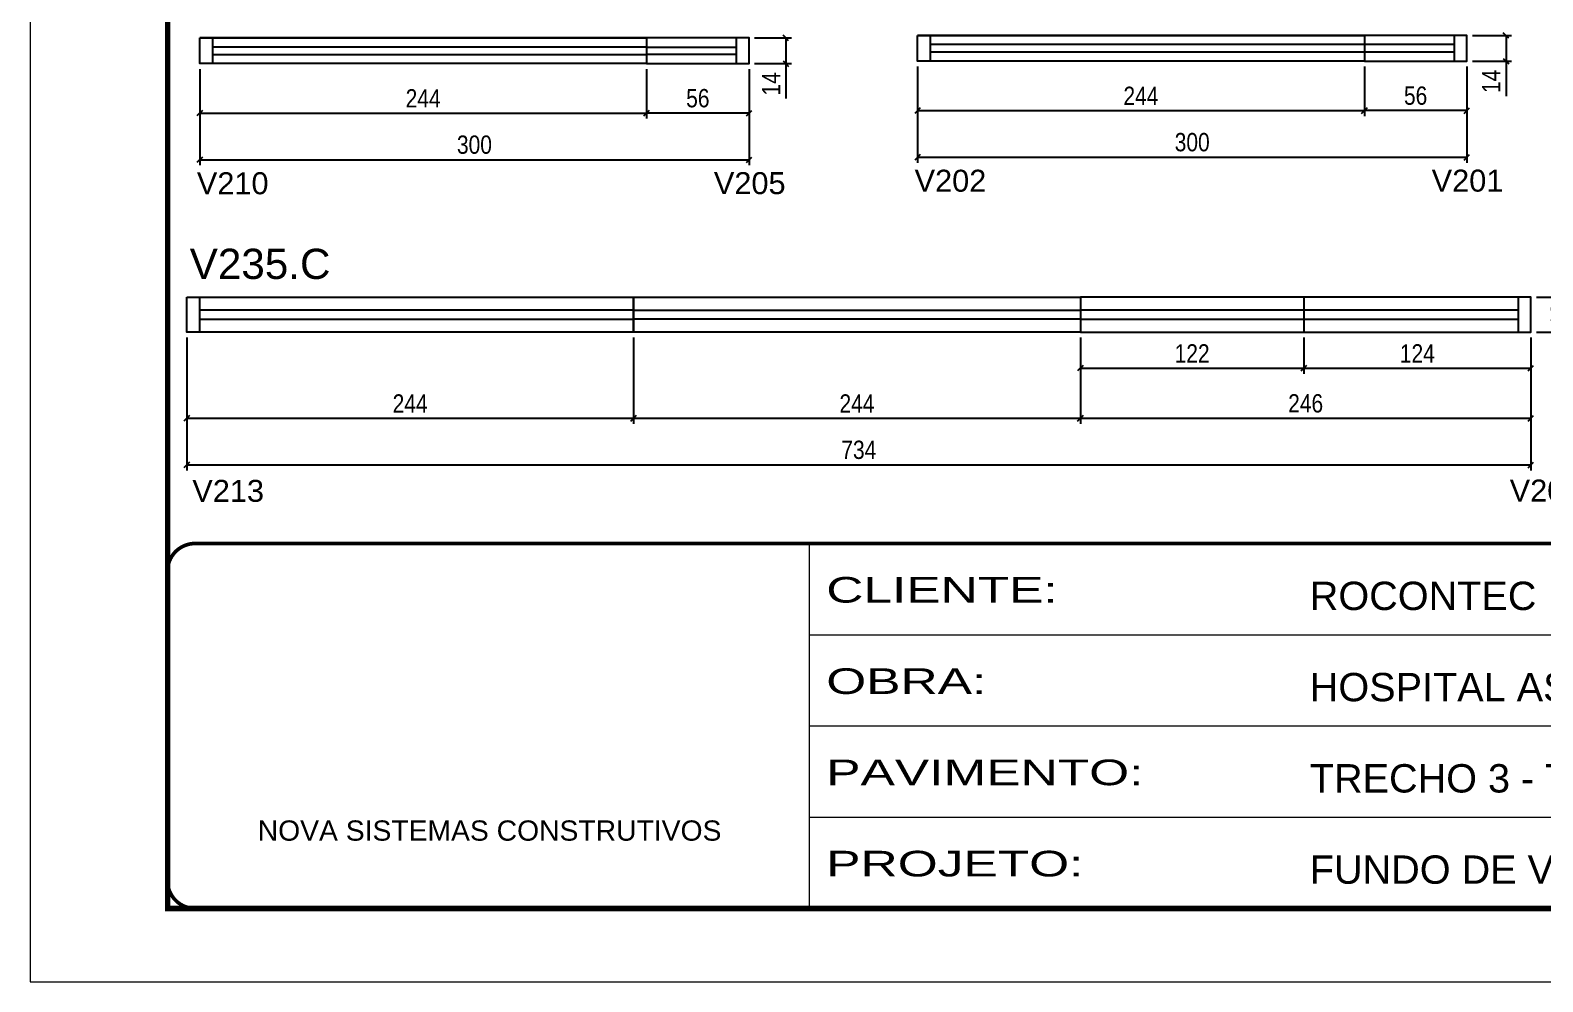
# Model space of a CAD drawing. Extents: x 5442 to 11695, y -218 to 3129.
# Drawn here: x 8625 to 9451, y 930 to 1450 of the extents above; entities that cross this region are included whole.
import ezdxf

# ---------------------------------------------------------------- set-up
doc = ezdxf.new("R2010")
doc.units = 0
doc.linetypes.add('CONTINUO', pattern=[0])
doc.linetypes.add('DASHED', pattern=[0.75, 0.5, -0.25])
for name, color, linetype in [('5', 5, 'Continuous'), ('COTA', 241, 'Continuous'), ('Cotas', 1, 'Continuous'), ('NOMENCLATURA', 7, 'Continuous'), ('Painéis', 200, 'Continuous'), ('SARR_2.2x7', 40, 'Continuous'), ('SARR_EDITAR', 141, 'Continuous')]:
    doc.layers.add(name, color=color, linetype=linetype)
for name, color, linetype, lineweight in [('Folhas', 255, 'Continuous', 9), ('Romaneio', 3, 'Continuous', 13), ('SARRAFO DE PRESSAO', 251, 'DASHED', 9)]:
    doc.layers.add(name, color=color, linetype=linetype, lineweight=lineweight)
doc.styles.add('ARIAL', font='arial.ttf')
doc.styles.add('COTA TECNICA-50', font='techl___.ttf', dxfattribs={"height": 10})
doc.styles.get("Standard").update_dxf_attribs({"font": 'arial.ttf'})
doc.styles.add('Tecnologia', font='')
doc.styles.get('Tecnologia').set_extended_font_data('Forgotten Futurist')
doc.dimstyles.new('COTA PAINEL-50', dxfattribs={"dimtxt": 10, "dimasz": 3, "dimexe": 3, "dimexo": 3, "dimgap": 3, "dimtad": 1, "dimdec": 1, "dimzin": 12, "dimdsep": 46, "dimtxsty": 'COTA TECNICA-50', "dimblk1": 'OBLIQUE', "dimblk2": 'OBLIQUE', "dimsah": 1, "dimcen": 0.9, "dimclrd": 4, "dimclre": 4, "dimclrt": 240, "dimadec": 1, "dimazin": 3, "dimtfac": 1, "dimtdec": 1, "dimtmove": 0, "dimatfit": 3, "dimfxl": 1, "dimtolj": 1, "dimtzin": 12, "dimarcsym": 0})

# ---------------------------------------------------------------- blocks, each defined once
blk = doc.blocks.new('9999999999')
at = {"color": 30, "linetype": 'CONTINUO'}
for p, q in [((98564.56, 34230.21), (98564.56, 34429.45)), ((98564.56, 34379.64), (99583.98, 34379.64)), ((98564.56, 34329.83), (99487.98, 34329.83)), ((98564.56, 34280.02), (99487.98, 34280.02))]:
    blk.add_line(p, q, dxfattribs=at)
at = {"color": 30, "linetype": 'CONTINUO', "const_width": 2}
blk.add_lwpolyline([(99583.98, 34230.21), (99583.98, 34414.45, 0.414214), (99568.98, 34429.45), (98228.98, 34429.45, 0.414214), (98213.98, 34414.45), (98213.98, 34245.21, 0.414214), (98228.98, 34230.21), (99583.98, 34230.21)], format="xyb", dxfattribs=at)
at = {"layer": 'Folhas'}
blk.add_lwpolyline([(98138.98, 34190.21), (99623.98, 34190.21), (99623.98, 35240.21), (98138.98, 35240.21)], close=True, dxfattribs=at)
at = {"layer": 'Folhas', "color": 30, "const_width": 3}
blk.add_lwpolyline([(98213.98, 34230.21), (99583.98, 34230.21), (99583.98, 35200.21), (98213.98, 35200.21)], close=True, dxfattribs=at)
at = {"color": 7, "linetype": 'Continuous', "ltscale": 5, "style": 'ARIAL'}
for s, height, p in [('ROCONTEC', 15.483, (98837.68, 34393.13)), ('HOSPITAL ASSUNÇÃO', 15.4829, (98837.68, 34343.32)), ('TRECHO 3 - TÉRREO', 15.4829, (98837.68, 34293.51)), ('NOVA SISTEMAS CONSTRUTIVOS', 11.0592, (98263.19, 34267.21)), ('FUNDO DE VIGA', 15.4829, (98837.68, 34243.7))]:
    blk.add_text(s, height=height, dxfattribs=at).set_placement(p)
at = {"layer": 'Folhas', "color": 7, "style": 'Tecnologia', "width": 1.5}
for s, p in [('CLIENTE:', (98573.65, 34397.17)), ('OBRA:', (98573.65, 34347.31)), ('PAVIMENTO:', (98573.65, 34297.5)), ('PROJETO:', (98573.65, 34247.69))]:
    blk.add_text(s, height=14, dxfattribs=at).set_placement(p)
blk = doc.blocks.new('_Oblique')
at = {"color": 0, "linetype": 'ByBlock', "lineweight": -2}
blk.add_line((-0.5, -0.5), (0.5, 0.5), dxfattribs=at)
blk = doc.blocks.new('*D1328')
at = {"layer": 'COTA', "color": 4, "linetype": 'ByBlock', "lineweight": -2, "transparency": 16777216}
for p, q in [((8961.9, 1428.69), (8961.9, 1401.66)), ((9017.9, 1428.69), (9017.9, 1401.66)), ((9017.9, 1404.66), (8961.9, 1404.66))]:
    blk.add_line(p, q, dxfattribs=at)
at = {"layer": 'Defpoints', "color": 0, "linetype": 'ByBlock', "transparency": 16777216}
for p in [(8961.9, 1431.69), (9017.9, 1431.69), (8961.9, 1404.66)]:
    blk.add_point(p, dxfattribs=at)
at = {"layer": 'COTA', "color": 4, "linetype": 'ByBlock', "lineweight": -2, "transparency": 16777216, "xscale": 3, "yscale": 3, "zscale": 3, "rotation": 180}
blk.add_blockref('_Oblique', (8961.9, 1404.66), dxfattribs=at)
at = {"layer": 'COTA', "color": 4, "linetype": 'ByBlock', "lineweight": -2, "transparency": 16777216, "xscale": 3, "yscale": 3, "zscale": 3}
blk.add_blockref('_Oblique', (9017.9, 1404.66), dxfattribs=at)
at = {"layer": 'COTA', "color": 240, "linetype": 'ByBlock', "transparency": 16777216, "insert": (8989.9, 1412.77), "char_height": 10, "attachment_point": 5, "style": 'COTA TECNICA-50'}
blk.add_mtext('\\A1;56', dxfattribs=at)
blk = doc.blocks.new('*D1329')
at = {"layer": 'COTA', "color": 4, "linetype": 'ByBlock', "lineweight": -2, "transparency": 16777216}
for p, q in [((8717.9, 1428.69), (8717.9, 1401.66)), ((8961.9, 1428.69), (8961.9, 1401.66)), ((8717.9, 1404.66), (8961.9, 1404.66))]:
    blk.add_line(p, q, dxfattribs=at)
at = {"layer": 'Defpoints', "color": 0, "linetype": 'ByBlock', "transparency": 16777216}
for p in [(8717.9, 1431.69), (8961.9, 1431.69), (8961.9, 1404.66)]:
    blk.add_point(p, dxfattribs=at)
at = {"layer": 'COTA', "color": 4, "linetype": 'ByBlock', "lineweight": -2, "transparency": 16777216, "xscale": 3, "yscale": 3, "zscale": 3, "rotation": 180}
blk.add_blockref('_Oblique', (8717.9, 1404.66), dxfattribs=at)
at = {"layer": 'COTA', "color": 4, "linetype": 'ByBlock', "lineweight": -2, "transparency": 16777216, "xscale": 3, "yscale": 3, "zscale": 3}
blk.add_blockref('_Oblique', (8961.9, 1404.66), dxfattribs=at)
at = {"layer": 'COTA', "color": 240, "linetype": 'ByBlock', "transparency": 16777216, "insert": (8839.9, 1412.74), "char_height": 10, "attachment_point": 5, "style": 'COTA TECNICA-50'}
blk.add_mtext('\\A1;244', dxfattribs=at)
blk = doc.blocks.new('*D1330')
at = {"layer": 'Defpoints', "color": 0, "linetype": 'ByBlock', "transparency": 16777216}
for p in [(9017.9, 1445.69), (9017.9, 1431.69), (9037.97, 1431.69)]:
    blk.add_point(p, dxfattribs=at)
at = {"layer": 'Romaneio', "color": 4, "linetype": 'ByBlock', "lineweight": -2, "transparency": 16777216}
for p, q in [((9020.9, 1445.69), (9040.97, 1445.69)), ((9037.97, 1445.69), (9037.97, 1431.69)), ((9020.9, 1431.69), (9040.97, 1431.69)), ((9037.97, 1431.69), (9037.97, 1412.57))]:
    blk.add_line(p, q, dxfattribs=at)
at = {"layer": 'Romaneio', "color": 4, "linetype": 'ByBlock', "lineweight": -2, "transparency": 16777216, "xscale": 3, "yscale": 3, "zscale": 3}
for p, rotation in [((9037.97, 1445.69), 90), ((9037.97, 1431.69), 270)]:
    blk.add_blockref('_Oblique', p, dxfattribs=dict(at, rotation=rotation))
at = {"layer": 'Romaneio', "color": 240, "linetype": 'ByBlock', "transparency": 16777216, "insert": (9029.9, 1420.63), "char_height": 10, "attachment_point": 5, "rotation": 90, "style": 'COTA TECNICA-50'}
blk.add_mtext('\\A1;14', dxfattribs=at)
blk = doc.blocks.new('*D1331')
at = {"layer": 'Defpoints', "color": 0, "linetype": 'ByBlock', "transparency": 16777216}
for p in [(8717.9, 1431.69), (9017.9, 1431.69), (9017.9, 1379.17)]:
    blk.add_point(p, dxfattribs=at)
at = {"layer": 'Romaneio', "color": 4, "linetype": 'ByBlock', "lineweight": -2, "transparency": 16777216}
for p, q in [((8717.9, 1428.69), (8717.9, 1376.17)), ((9017.9, 1428.69), (9017.9, 1376.17)), ((8717.9, 1379.17), (9017.9, 1379.17))]:
    blk.add_line(p, q, dxfattribs=at)
at = {"layer": 'Romaneio', "color": 4, "linetype": 'ByBlock', "lineweight": -2, "transparency": 16777216, "xscale": 3, "yscale": 3, "zscale": 3, "rotation": 180}
blk.add_blockref('_Oblique', (8717.9, 1379.17), dxfattribs=at)
at = {"layer": 'Romaneio', "color": 4, "linetype": 'ByBlock', "lineweight": -2, "transparency": 16777216, "xscale": 3, "yscale": 3, "zscale": 3}
blk.add_blockref('_Oblique', (9017.9, 1379.17), dxfattribs=at)
at = {"layer": 'Romaneio', "color": 240, "linetype": 'ByBlock', "transparency": 16777216, "insert": (8867.9, 1387.39), "char_height": 10, "attachment_point": 5, "style": 'COTA TECNICA-50'}
blk.add_mtext('\\A1;300', dxfattribs=at)
blk = doc.blocks.new('*D1332')
at = {"layer": 'COTA', "color": 4, "linetype": 'ByBlock', "lineweight": -2, "transparency": 16777216}
for p, q in [((9353.85, 1430.06), (9353.85, 1403.04)), ((9409.85, 1430.06), (9409.85, 1403.04)), ((9409.85, 1406.04), (9353.85, 1406.04))]:
    blk.add_line(p, q, dxfattribs=at)
at = {"layer": 'Defpoints', "color": 0, "linetype": 'ByBlock', "transparency": 16777216}
for p in [(9353.85, 1433.06), (9409.85, 1433.06), (9353.85, 1406.04)]:
    blk.add_point(p, dxfattribs=at)
at = {"layer": 'COTA', "color": 4, "linetype": 'ByBlock', "lineweight": -2, "transparency": 16777216, "xscale": 3, "yscale": 3, "zscale": 3, "rotation": 180}
blk.add_blockref('_Oblique', (9353.85, 1406.04), dxfattribs=at)
at = {"layer": 'COTA', "color": 4, "linetype": 'ByBlock', "lineweight": -2, "transparency": 16777216, "xscale": 3, "yscale": 3, "zscale": 3}
blk.add_blockref('_Oblique', (9409.85, 1406.04), dxfattribs=at)
at = {"layer": 'COTA', "color": 240, "linetype": 'ByBlock', "transparency": 16777216, "insert": (9381.85, 1414.15), "char_height": 10, "attachment_point": 5, "style": 'COTA TECNICA-50'}
blk.add_mtext('\\A1;56', dxfattribs=at)
blk = doc.blocks.new('*D1333')
at = {"layer": 'COTA', "color": 4, "linetype": 'ByBlock', "lineweight": -2, "transparency": 16777216}
for p, q in [((9109.85, 1430.06), (9109.85, 1403.04)), ((9353.85, 1430.06), (9353.85, 1403.04)), ((9109.85, 1406.04), (9353.85, 1406.04))]:
    blk.add_line(p, q, dxfattribs=at)
at = {"layer": 'Defpoints', "color": 0, "linetype": 'ByBlock', "transparency": 16777216}
for p in [(9109.85, 1433.06), (9353.85, 1433.06), (9353.85, 1406.04)]:
    blk.add_point(p, dxfattribs=at)
at = {"layer": 'COTA', "color": 4, "linetype": 'ByBlock', "lineweight": -2, "transparency": 16777216, "xscale": 3, "yscale": 3, "zscale": 3, "rotation": 180}
blk.add_blockref('_Oblique', (9109.85, 1406.04), dxfattribs=at)
at = {"layer": 'COTA', "color": 4, "linetype": 'ByBlock', "lineweight": -2, "transparency": 16777216, "xscale": 3, "yscale": 3, "zscale": 3}
blk.add_blockref('_Oblique', (9353.85, 1406.04), dxfattribs=at)
at = {"layer": 'COTA', "color": 240, "linetype": 'ByBlock', "transparency": 16777216, "insert": (9231.85, 1414.11), "char_height": 10, "attachment_point": 5, "style": 'COTA TECNICA-50'}
blk.add_mtext('\\A1;244', dxfattribs=at)
blk = doc.blocks.new('*D1334')
at = {"layer": 'Defpoints', "color": 0, "linetype": 'ByBlock', "transparency": 16777216}
for p in [(9409.85, 1447.06), (9409.85, 1433.06), (9431.23, 1433.06)]:
    blk.add_point(p, dxfattribs=at)
at = {"layer": 'Romaneio', "color": 4, "linetype": 'ByBlock', "lineweight": -2, "transparency": 16777216}
for p, q in [((9412.85, 1447.06), (9434.23, 1447.06)), ((9431.23, 1447.06), (9431.23, 1433.06)), ((9412.85, 1433.06), (9434.23, 1433.06)), ((9431.23, 1433.06), (9431.23, 1413.95))]:
    blk.add_line(p, q, dxfattribs=at)
at = {"layer": 'Romaneio', "color": 4, "linetype": 'ByBlock', "lineweight": -2, "transparency": 16777216, "xscale": 3, "yscale": 3, "zscale": 3}
for p, rotation in [((9431.23, 1447.06), 90), ((9431.23, 1433.06), 270)]:
    blk.add_blockref('_Oblique', p, dxfattribs=dict(at, rotation=rotation))
at = {"layer": 'Romaneio', "color": 240, "linetype": 'ByBlock', "transparency": 16777216, "insert": (9423.16, 1422.01), "char_height": 10, "attachment_point": 5, "rotation": 90, "style": 'COTA TECNICA-50'}
blk.add_mtext('\\A1;14', dxfattribs=at)
blk = doc.blocks.new('*D1335')
at = {"layer": 'Defpoints', "color": 0, "linetype": 'ByBlock', "transparency": 16777216}
for p in [(9109.85, 1433.06), (9409.85, 1433.06), (9409.85, 1380.54)]:
    blk.add_point(p, dxfattribs=at)
at = {"layer": 'Romaneio', "color": 4, "linetype": 'ByBlock', "lineweight": -2, "transparency": 16777216}
for p, q in [((9109.85, 1430.06), (9109.85, 1377.54)), ((9409.85, 1430.06), (9409.85, 1377.54)), ((9109.85, 1380.54), (9409.85, 1380.54))]:
    blk.add_line(p, q, dxfattribs=at)
at = {"layer": 'Romaneio', "color": 4, "linetype": 'ByBlock', "lineweight": -2, "transparency": 16777216, "xscale": 3, "yscale": 3, "zscale": 3, "rotation": 180}
blk.add_blockref('_Oblique', (9109.85, 1380.54), dxfattribs=at)
at = {"layer": 'Romaneio', "color": 4, "linetype": 'ByBlock', "lineweight": -2, "transparency": 16777216, "xscale": 3, "yscale": 3, "zscale": 3}
blk.add_blockref('_Oblique', (9409.85, 1380.54), dxfattribs=at)
at = {"layer": 'Romaneio', "color": 240, "linetype": 'ByBlock', "transparency": 16777216, "insert": (9259.85, 1388.76), "char_height": 10, "attachment_point": 5, "style": 'COTA TECNICA-50'}
blk.add_mtext('\\A1;300', dxfattribs=at)
blk = doc.blocks.new('*D1347')
at = {"layer": 'COTA', "color": 4, "linetype": 'ByBlock', "lineweight": -2, "transparency": 16777216}
for p, q in [((8710.8, 1282.11), (8710.8, 1235.06)), ((8954.8, 1282.11), (8954.8, 1235.06)), ((8710.8, 1238.06), (8954.8, 1238.06))]:
    blk.add_line(p, q, dxfattribs=at)
at = {"layer": 'Defpoints', "color": 0, "linetype": 'ByBlock', "transparency": 16777216}
for p in [(8710.8, 1285.11), (8954.8, 1285.11), (8954.8, 1238.06)]:
    blk.add_point(p, dxfattribs=at)
at = {"layer": 'COTA', "color": 4, "linetype": 'ByBlock', "lineweight": -2, "transparency": 16777216, "xscale": 3, "yscale": 3, "zscale": 3, "rotation": 180}
blk.add_blockref('_Oblique', (8710.8, 1238.06), dxfattribs=at)
at = {"layer": 'COTA', "color": 4, "linetype": 'ByBlock', "lineweight": -2, "transparency": 16777216, "xscale": 3, "yscale": 3, "zscale": 3}
blk.add_blockref('_Oblique', (8954.8, 1238.06), dxfattribs=at)
at = {"layer": 'COTA', "color": 240, "linetype": 'ByBlock', "transparency": 16777216, "insert": (8832.8, 1246.14), "char_height": 10, "attachment_point": 5, "style": 'COTA TECNICA-50'}
blk.add_mtext('\\A1;244', dxfattribs=at)
blk = doc.blocks.new('*D1348')
at = {"layer": 'COTA', "color": 4, "linetype": 'ByBlock', "lineweight": -2, "transparency": 16777216}
for p, q in [((8954.8, 1282.11), (8954.8, 1235.06)), ((9198.8, 1282.11), (9198.8, 1235.06)), ((8954.8, 1238.06), (9198.8, 1238.06))]:
    blk.add_line(p, q, dxfattribs=at)
at = {"layer": 'Defpoints', "color": 0, "linetype": 'ByBlock', "transparency": 16777216}
for p in [(8954.8, 1285.11), (9198.8, 1285.11), (9198.8, 1238.06)]:
    blk.add_point(p, dxfattribs=at)
at = {"layer": 'COTA', "color": 4, "linetype": 'ByBlock', "lineweight": -2, "transparency": 16777216, "xscale": 3, "yscale": 3, "zscale": 3, "rotation": 180}
blk.add_blockref('_Oblique', (8954.8, 1238.06), dxfattribs=at)
at = {"layer": 'COTA', "color": 4, "linetype": 'ByBlock', "lineweight": -2, "transparency": 16777216, "xscale": 3, "yscale": 3, "zscale": 3}
blk.add_blockref('_Oblique', (9198.8, 1238.06), dxfattribs=at)
at = {"layer": 'COTA', "color": 240, "linetype": 'ByBlock', "transparency": 16777216, "insert": (9076.8, 1246.14), "char_height": 10, "attachment_point": 5, "style": 'COTA TECNICA-50'}
blk.add_mtext('\\A1;244', dxfattribs=at)
blk = doc.blocks.new('*D1089')
at = {"layer": 'COTA', "color": 4, "linetype": 'ByBlock', "lineweight": -2, "transparency": 16777216}
for p, q in [((9198.8, 1282.11), (9198.8, 1235.06)), ((9444.8, 1282.11), (9444.8, 1235.06)), ((9198.8, 1238.06), (9444.8, 1238.06))]:
    blk.add_line(p, q, dxfattribs=at)
at = {"layer": 'Defpoints', "color": 0, "linetype": 'ByBlock', "transparency": 16777216}
for p in [(9198.8, 1285.11), (9444.8, 1285.11), (9444.8, 1238.06)]:
    blk.add_point(p, dxfattribs=at)
at = {"layer": 'COTA', "color": 4, "linetype": 'ByBlock', "lineweight": -2, "transparency": 16777216, "xscale": 3, "yscale": 3, "zscale": 3, "rotation": 180}
blk.add_blockref('_Oblique', (9198.8, 1238.06), dxfattribs=at)
at = {"layer": 'COTA', "color": 4, "linetype": 'ByBlock', "lineweight": -2, "transparency": 16777216, "xscale": 3, "yscale": 3, "zscale": 3}
blk.add_blockref('_Oblique', (9444.8, 1238.06), dxfattribs=at)
at = {"layer": 'COTA', "color": 240, "linetype": 'ByBlock', "transparency": 16777216, "insert": (9321.8, 1246.17), "char_height": 10, "attachment_point": 5, "style": 'COTA TECNICA-50'}
blk.add_mtext('\\A1;246', dxfattribs=at)
blk = doc.blocks.new('*D1349')
at = {"layer": 'COTA', "color": 4, "linetype": 'ByBlock', "lineweight": -2, "transparency": 16777216}
for p, q in [((9447.8, 1304.11), (9471.83, 1304.11)), ((9468.83, 1304.11), (9468.83, 1285.11)), ((9447.8, 1285.11), (9471.83, 1285.11))]:
    blk.add_line(p, q, dxfattribs=at)
at = {"layer": 'Defpoints', "color": 0, "linetype": 'ByBlock', "transparency": 16777216}
for p in [(9444.8, 1304.11), (9444.8, 1285.11), (9468.83, 1285.11)]:
    blk.add_point(p, dxfattribs=at)
at = {"layer": 'COTA', "color": 4, "linetype": 'ByBlock', "lineweight": -2, "transparency": 16777216, "xscale": 3, "yscale": 3, "zscale": 3}
for p, rotation in [((9468.83, 1304.11), 90), ((9468.83, 1285.11), 270)]:
    blk.add_blockref('_Oblique', p, dxfattribs=dict(at, rotation=rotation))
at = {"layer": 'COTA', "color": 240, "linetype": 'ByBlock', "transparency": 16777216, "insert": (9460.74, 1294.61), "char_height": 10, "attachment_point": 5, "rotation": 90, "style": 'COTA TECNICA-50'}
blk.add_mtext('\\A1;19', dxfattribs=at)
blk = doc.blocks.new('*D1350')
at = {"layer": 'Defpoints', "color": 0, "linetype": 'ByBlock', "transparency": 16777216}
for p in [(8710.8, 1285.11), (9444.8, 1285.11), (9444.8, 1212.58)]:
    blk.add_point(p, dxfattribs=at)
at = {"layer": 'Romaneio', "color": 4, "linetype": 'ByBlock', "lineweight": -2, "transparency": 16777216}
for p, q in [((8710.8, 1282.11), (8710.8, 1209.58)), ((9444.8, 1282.11), (9444.8, 1209.58)), ((8710.8, 1212.58), (9444.8, 1212.58))]:
    blk.add_line(p, q, dxfattribs=at)
at = {"layer": 'Romaneio', "color": 4, "linetype": 'ByBlock', "lineweight": -2, "transparency": 16777216, "xscale": 3, "yscale": 3, "zscale": 3, "rotation": 180}
blk.add_blockref('_Oblique', (8710.8, 1212.58), dxfattribs=at)
at = {"layer": 'Romaneio', "color": 4, "linetype": 'ByBlock', "lineweight": -2, "transparency": 16777216, "xscale": 3, "yscale": 3, "zscale": 3}
blk.add_blockref('_Oblique', (9444.8, 1212.58), dxfattribs=at)
at = {"layer": 'Romaneio', "color": 240, "linetype": 'ByBlock', "transparency": 16777216, "insert": (9077.8, 1220.8), "char_height": 10, "attachment_point": 5, "style": 'COTA TECNICA-50'}
blk.add_mtext('\\A1;734', dxfattribs=at)
blk = doc.blocks.new('*D1357')
at = {"layer": 'Cotas', "color": 4, "linetype": 'ByBlock', "lineweight": -2, "transparency": 16777216}
for p, q in [((9198.8, 1282.11), (9198.8, 1262.43)), ((9320.8, 1282.11), (9320.8, 1262.43)), ((9198.8, 1265.43), (9320.8, 1265.43))]:
    blk.add_line(p, q, dxfattribs=at)
at = {"layer": 'Defpoints', "color": 0, "linetype": 'ByBlock', "transparency": 16777216}
for p in [(9198.8, 1285.11), (9320.8, 1285.11), (9320.8, 1265.43)]:
    blk.add_point(p, dxfattribs=at)
at = {"layer": 'Cotas', "color": 4, "linetype": 'ByBlock', "lineweight": -2, "transparency": 16777216, "xscale": 3, "yscale": 3, "zscale": 3, "rotation": 180}
blk.add_blockref('_Oblique', (9198.8, 1265.43), dxfattribs=at)
at = {"layer": 'Cotas', "color": 4, "linetype": 'ByBlock', "lineweight": -2, "transparency": 16777216, "xscale": 3, "yscale": 3, "zscale": 3}
blk.add_blockref('_Oblique', (9320.8, 1265.43), dxfattribs=at)
at = {"layer": 'Cotas', "color": 240, "linetype": 'ByBlock', "transparency": 16777216, "insert": (9259.8, 1273.49), "char_height": 10, "attachment_point": 5, "style": 'COTA TECNICA-50'}
blk.add_mtext('\\A1;122', dxfattribs=at)
blk = doc.blocks.new('*D1358')
at = {"layer": 'Cotas', "color": 4, "linetype": 'ByBlock', "lineweight": -2, "transparency": 16777216}
for p, q in [((9320.8, 1282.11), (9320.8, 1262.43)), ((9444.8, 1282.11), (9444.8, 1262.43)), ((9320.8, 1265.43), (9444.8, 1265.43))]:
    blk.add_line(p, q, dxfattribs=at)
at = {"layer": 'Defpoints', "color": 0, "linetype": 'ByBlock', "transparency": 16777216}
for p in [(9320.8, 1285.11), (9444.8, 1285.11), (9444.8, 1265.43)]:
    blk.add_point(p, dxfattribs=at)
at = {"layer": 'Cotas', "color": 4, "linetype": 'ByBlock', "lineweight": -2, "transparency": 16777216, "xscale": 3, "yscale": 3, "zscale": 3, "rotation": 180}
blk.add_blockref('_Oblique', (9320.8, 1265.43), dxfattribs=at)
at = {"layer": 'Cotas', "color": 4, "linetype": 'ByBlock', "lineweight": -2, "transparency": 16777216, "xscale": 3, "yscale": 3, "zscale": 3}
blk.add_blockref('_Oblique', (9444.8, 1265.43), dxfattribs=at)
at = {"layer": 'Cotas', "color": 240, "linetype": 'ByBlock', "transparency": 16777216, "insert": (9382.8, 1273.51), "char_height": 10, "attachment_point": 5, "style": 'COTA TECNICA-50'}
blk.add_mtext('\\A1;124', dxfattribs=at)

msp = doc.modelspace()

# ---------------------------------------------------------------- linework, layer by layer
at = {"layer": 'Painéis', "linetype": 'Continuous'}
msp.add_line((9320.8, 1304.11), (9320.8, 1285.11), dxfattribs=at)
for points in [[(8961.9, 1445.69), (8961.9, 1431.69), (9017.9, 1431.69), (9017.9, 1445.69), (8717.9, 1445.69)], [(9353.85, 1447.06), (9353.85, 1433.06), (9409.85, 1433.06), (9409.85, 1447.06), (9109.85, 1447.06)]]:
    msp.add_lwpolyline(points, dxfattribs=at)
for points in [[(8717.9, 1445.69), (8961.9, 1445.69), (8961.9, 1431.69), (8717.9, 1431.69)], [(9109.85, 1447.06), (9353.85, 1447.06), (9353.85, 1433.06), (9109.85, 1433.06)], [(8710.8, 1304.11), (8954.8, 1304.11), (8954.8, 1285.11), (8710.8, 1285.11)], [(8954.8, 1304.11), (9198.8, 1304.11), (9198.8, 1285.11), (8954.8, 1285.11)], [(9198.8, 1285.11), (9444.8, 1285.11), (9444.8, 1304.11), (9198.8, 1304.11)]]:
    msp.add_lwpolyline(points, close=True, dxfattribs=at)
at = {"layer": 'SARR_2.2x7', "linetype": 'Continuous'}
for p, q in [((8724.9, 1445.69), (8724.9, 1431.69)), ((9010.9, 1445.69), (9010.9, 1431.69)), ((9116.85, 1447.06), (9116.85, 1433.06)), ((9402.85, 1447.06), (9402.85, 1433.06)), ((8717.8, 1304.11), (8717.8, 1285.11)), ((8954.8, 1297.11), (8717.8, 1297.11)), ((8954.8, 1297.11), (9198.8, 1297.11)), ((9437.8, 1297.11), (9198.8, 1297.11)), ((9437.8, 1304.11), (9437.8, 1285.11)), ((8717.8, 1292.11), (8954.8, 1292.11)), ((9198.8, 1292.11), (8954.8, 1292.11)), ((9198.8, 1292.11), (9437.8, 1292.11))]:
    msp.add_line(p, q, dxfattribs=at)
at = {"layer": 'SARR_EDITAR', "linetype": 'Continuous'}
for p, q in [((8961.9, 1440.69), (8724.9, 1440.69)), ((8961.9, 1440.69), (9010.9, 1440.69)), ((9402.85, 1442.06), (9116.85, 1442.06)), ((9116.85, 1438.06), (9402.85, 1438.06)), ((8724.9, 1436.69), (8961.9, 1436.69)), ((9010.9, 1436.69), (8961.9, 1436.69))]:
    msp.add_line(p, q, dxfattribs=at)

# ---------------------------------------------------------------- block references
at = {"layer": 'SARRAFO DE PRESSAO', "color": 6, "linetype": 'ByBlock'}
msp.add_blockref('9999999999', (-89513.62, -33259.74), dxfattribs=at)

# ---------------------------------------------------------------- texts
at = {"layer": '5', "linetype": 'Continuous'}
for s, p in [('V210', (8716.33, 1360.38)), ('V205', (8998.66, 1360.44)), ('V202', (9108.27, 1361.76)), ('V201', (9390.61, 1361.81)), ('V213', (8713.85, 1192.46)), ('V205', (9433.22, 1192.63))]:
    msp.add_text(s, height=12, rotation=359.99996, dxfattribs=at).set_placement(p)
at = {"layer": 'NOMENCLATURA', "linetype": 'Continuous'}
msp.add_text('V235.C', height=16.5, dxfattribs=at).set_placement((8712.43, 1314.13))

# ---------------------------------------------------------------- dimensions: what is measured, and where the dimension line sits
at = {"layer": 'COTA', "linetype": 'ByBlock'}
for p1, p2, distance, picture, middle in [((8717.9, 1431.69), (8961.9, 1431.69), -27.03, '*D1329', (8839.9, 1412.74)), ((9109.85, 1433.06), (9353.85, 1433.06), -27.03, '*D1333', (9231.85, 1414.11)), ((9444.8, 1304.11), (9444.8, 1285.11), 24.03, '*D1349', (9460.74, 1294.61)), ((8710.8, 1285.11), (8954.8, 1285.11), -47.05, '*D1347', (8832.8, 1246.14)), ((8954.8, 1285.11), (9198.8, 1285.11), -47.05, '*D1348', (9076.8, 1246.14)), ((9198.8, 1285.11), (9444.8, 1285.11), -47.05, '*D1089', (9321.8, 1246.17))]:
    dim = msp.add_aligned_dim(p1=p1, p2=p2, distance=distance, dimstyle='COTA PAINEL-50', override={"dimarcsym": 1}, dxfattribs=at)
    dim.commit()
    dim.dimension.update_dxf_attribs({"geometry": picture, "text_midpoint": middle})
for base, p1, p2, picture, middle in [((8961.9, 1404.66), (9017.9, 1431.69), (8961.9, 1431.69), '*D1328', (8989.9, 1412.77)), ((9353.85, 1406.04), (9409.85, 1433.06), (9353.85, 1433.06), '*D1332', (9381.85, 1414.15))]:
    dim = msp.add_linear_dim(base=base, p1=p1, p2=p2, dimstyle='COTA PAINEL-50', override={"dimarcsym": 1}, dxfattribs=at)
    dim.commit()
    dim.dimension.update_dxf_attribs({"geometry": picture, "text_midpoint": middle})
at = {"layer": 'Cotas', "linetype": 'ByBlock'}
for base, p1, p2, picture, middle in [((9320.8, 1265.43), (9198.8, 1285.11), (9320.8, 1285.11), '*D1357', (9259.8, 1273.49)), ((9444.8, 1265.43), (9320.8, 1285.11), (9444.8, 1285.11), '*D1358', (9382.8, 1273.51))]:
    dim = msp.add_linear_dim(base=base, p1=p1, p2=p2, dimstyle='COTA PAINEL-50', override={"dimarcsym": 1}, dxfattribs=at)
    dim.commit()
    dim.dimension.update_dxf_attribs({"geometry": picture, "text_midpoint": middle})
at = {"layer": 'Romaneio', "linetype": 'ByBlock'}
for base, p1, p2, picture, middle in [((9037.97, 1431.69), (9017.9, 1445.69), (9017.9, 1431.69), '*D1330', (9029.9, 1420.63)), ((9431.23, 1433.06), (9409.85, 1447.06), (9409.85, 1433.06), '*D1334', (9423.16, 1422.01))]:
    dim = msp.add_linear_dim(base=base, p1=p1, p2=p2, angle=90, dimstyle='COTA PAINEL-50', override={"dimarcsym": 1}, dxfattribs=at)
    dim.commit()
    dim.dimension.update_dxf_attribs({"geometry": picture, "text_midpoint": middle})
for base, p1, p2, picture, middle in [((9017.9, 1379.17), (8717.9, 1431.69), (9017.9, 1431.69), '*D1331', (8867.9, 1387.39)), ((9409.85, 1380.54), (9109.85, 1433.06), (9409.85, 1433.06), '*D1335', (9259.85, 1388.76)), ((9444.8, 1212.58), (8710.8, 1285.11), (9444.8, 1285.11), '*D1350', (9077.8, 1220.8))]:
    dim = msp.add_linear_dim(base=base, p1=p1, p2=p2, dimstyle='COTA PAINEL-50', override={"dimarcsym": 1}, dxfattribs=at)
    dim.commit()
    dim.dimension.update_dxf_attribs({"geometry": picture, "text_midpoint": middle})

doc.saveas('drawing.dxf')
